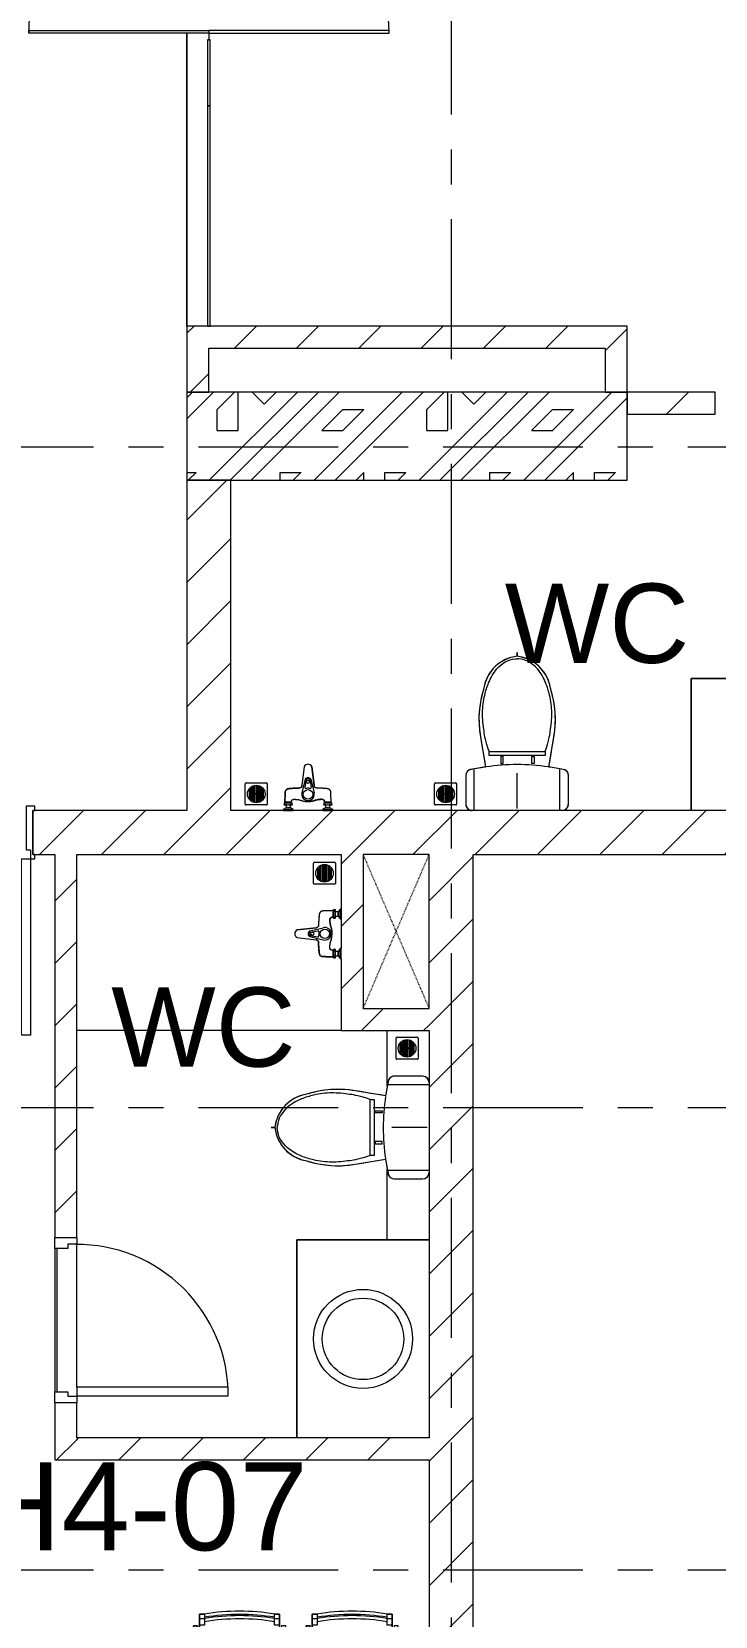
# Model space of a CAD drawing. Header units: millimetres. Extents: x -20144 to 104140, y -11426 to 48263.
# Drawn here: x 30496 to 33601, y 6140 to 13337 of the extents above; entities that cross this region are included whole.
import ezdxf

# ---------------------------------------------------------------- set-up
doc = ezdxf.new("R2010")
doc.units = ezdxf.units.MM
doc.linetypes.add('Dash', pattern=[6.35, 3.175, -3.175])
doc.linetypes.add('Grid Line', pattern=[22.225, 12.7, -3.175, 3.175, -3.175])
for name, color, linetype, lineweight in [('A-DETL-GENF', 31, 'Continuous', 5), ('A-DETL-GENF-HDLN', 161, 'Dash', 5), ('CHU', 181, 'Continuous', 5), ('CUA', 31, 'Continuous', 9), ('HATCH-TUONG', 152, 'Continuous', 9), ('KINH', 152, 'Continuous', 5), ('NET CAT', 3, 'Continuous', 5), ('NET-CAT', 3, 'Continuous', 9), ('NET-THAY', 2, 'Continuous', 15), ('THIET BI', 44, 'Continuous', 5), ('THIET-BI', 44, 'Continuous', 5), ('TRUC', 225, 'Continuous', 5)]:
    doc.layers.add(name, color=color, linetype=linetype, lineweight=lineweight)
doc.styles.add('Arial_2', font='arial_1.ttf', dxfattribs={"height": 360})
doc.styles.add('Arial_3', font='arial_1.ttf', dxfattribs={"height": 400})
pattern_1 = [(45, (0, 0), (-141.4214, 141.4214), [])]

# ---------------------------------------------------------------- blocks, each defined once
blk = doc.blocks.new('System Panel - Glazed-829545-MẶT BẰNG TẦNG 4')
at = {"layer": 'KINH', "lineweight": 9}
for p, q in [((500, 6), (-500, 6)), ((-500, 6), (-500, -6)), ((500, -6), (500, 6)), ((-500, -6), (500, -6))]:
    blk.add_line(p, q, dxfattribs=at)
blk = doc.blocks.new('System Panel - Glazed-980325-MẶT BẰNG TẦNG 4')
at = {"layer": 'KINH', "lineweight": 9}
for p, q in [((150.1, 6), (-150.1, 6)), ((-150.1, 6), (-150.1, -6)), ((150.1, -6), (150.1, 6)), ((-150.1, -6), (150.1, -6))]:
    blk.add_line(p, q, dxfattribs=at)
blk = doc.blocks.new('CUA KINH BAN LE SAN MO 2 HUONG - Type 1-980326-MẶT BẰNG TẦNG 4')
at = {"layer": 'CUA'}
for p, q in [((-818.9, 818.4), (-806.9, 818.4)), ((-818.9, 0), (-818.9, 818.4)), ((-806.9, 818.4), (-806.9, 0)), ((806.9, 818.4), (806.9, 0)), ((818.9, 818.4), (806.9, 818.4)), ((818.9, 0), (818.9, 818.4)), ((-806.9, 0), (-818.9, 0)), ((-818.9, 0), (-818.9, -818.4)), ((-806.9, 0), (-818.9, 0)), ((-806.9, -818.4), (-806.9, 0)), ((806.9, 0), (818.9, 0)), ((806.9, -818.4), (806.9, 0)), ((806.9, 0), (818.9, 0)), ((818.9, 0), (818.9, -818.4)), ((-818.9, -818.4), (-806.9, -818.4)), ((818.9, -818.4), (806.9, -818.4))]:
    blk.add_line(p, q, dxfattribs=at)
at = {"layer": 'CUA', "lineweight": 5}
for p, q in [((-819.9, 0.5), (-849.9, 0.5)), ((-849.9, 0.5), (-849.9, -0.5)), ((-819.9, -0.5), (-819.9, 0.5)), ((849.9, 0.5), (819.9, 0.5)), ((819.9, 0.5), (819.9, -0.5)), ((849.9, -0.5), (849.9, 0.5)), ((-849.9, -0.5), (-819.9, -0.5)), ((819.9, -0.5), (849.9, -0.5))]:
    blk.add_line(p, q, dxfattribs=at)
for centre, start, end in [((-818.9, 0), 359.5, 90), ((818.9, 0), 90, 180.5), ((-818.9, 0), 270, 0.5), ((818.9, 0), 179.5, 270)]:
    blk.add_arc(centre, 818.4, start, end, dxfattribs=at)
blk = doc.blocks.new('X-SEN - X-SEN-387739-MẶT BẰNG TẦNG 4')
at = {"layer": 'THIET-BI'}
for p, q in [((-67.5, 0), (-112.5, 0)), ((-112.5, 0), (-112.5, -3.8)), ((-112.5, 0), (-67.5, 0)), ((-112.5, -3.8), (-112.5, 0)), ((-67.5, -3.8), (-67.5, 0)), ((-67.5, 0), (-67.5, -3.8)), ((112.5, 0), (67.5, 0)), ((67.5, 0), (67.5, -3.8)), ((67.5, 0), (67.5, -3.8)), ((112.5, 0), (67.5, 0)), ((112.5, -3.8), (112.5, 0)), ((112.5, -3.8), (112.5, 0)), ((-112.5, -3.8), (-99.9, -12.6)), ((-67.5, -3.8), (-112.5, -3.8)), ((-112.5, -3.8), (-99.9, -12.6)), ((-99.9, -25.3), (-107.2, -25.3)), ((-72.8, -25.3), (-107.2, -25.3)), ((-107.2, -34.3), (-105.1, -34.3)), ((-107.2, -34.3), (-72.8, -34.3)), ((-105.1, -34.3), (-105.1, -37.2)), ((-105.1, -34.3), (-105.1, -37.2)), ((-74.9, -34.3), (-105.1, -34.3)), ((-105.1, -37.2), (-74.9, -37.2)), ((-99.9, -12.6), (-99.9, -25.3)), ((-99.9, -12.6), (-80.1, -12.6)), ((-80.1, -12.6), (-99.9, -12.6)), ((-99.9, -12.6), (-99.9, -25.3)), ((-80.1, -12.6), (-67.5, -3.8)), ((-80.1, -12.6), (-67.5, -3.8)), ((-80.1, -25.3), (-80.1, -12.6)), ((-80.1, -25.3), (-80.1, -12.6)), ((-72.8, -25.3), (-80.1, -25.3)), ((-74.9, -37.2), (-74.9, -34.3)), ((-74.9, -34.3), (-72.8, -34.3)), ((-74.9, -37.2), (-74.9, -34.3)), ((67.5, -3.8), (80.1, -12.6)), ((112.5, -3.8), (67.5, -3.8)), ((67.5, -3.8), (80.1, -12.6)), ((80.1, -25.3), (72.8, -25.3)), ((107.2, -25.3), (72.8, -25.3)), ((72.8, -34.3), (74.9, -34.3)), ((72.8, -34.3), (107.2, -34.3)), ((74.9, -34.3), (74.9, -37.2)), ((74.9, -34.3), (74.9, -37.2)), ((105.1, -34.3), (74.9, -34.3)), ((74.9, -37.2), (105.1, -37.2)), ((80.1, -12.6), (80.1, -25.3)), ((99.9, -12.6), (80.1, -12.6)), ((80.1, -12.6), (99.9, -12.6)), ((99.9, -12.6), (80.1, -12.6)), ((80.1, -12.6), (80.1, -25.3)), ((99.9, -12.6), (112.5, -3.8)), ((99.9, -12.6), (112.5, -3.8)), ((99.9, -25.3), (99.9, -12.6)), ((99.9, -25.3), (99.9, -12.6)), ((107.2, -25.3), (99.9, -25.3)), ((105.1, -37.2), (105.1, -34.3)), ((105.1, -34.3), (107.2, -34.3)), ((105.1, -37.2), (105.1, -34.3)), ((-12.9, -141.7), (-27.6, -80.8)), ((-27.3, -113.1), (-17.5, -199.2)), ((-17.5, -199.2), (-27.3, -113.1)), ((-7.7, -139.6), (-13.8, -105.5)), ((7.7, -139.6), (13.8, -105.5)), ((12.9, -141.7), (27.6, -80.8)), ((17.5, -199.2), (27.3, -113.1)), ((17.5, -199.2), (27.3, -113.1))]:
    blk.add_line(p, q, dxfattribs=at)
for centre, radius in [((0, -73.2), 21.5), ((0, -130.1), 7.2)]:
    blk.add_circle(centre, radius, dxfattribs=at)
for centre, radius, start, end in [((-102.9, -29.8), 6.9, 148.02464, 211.97536), ((-102.9, -29.8), 6.9, 148.02464, 211.97536), ((-107.2, -27.1), 1.8, 90, 148.02464), ((-107.2, -27.1), 1.8, 90, 148.02464), ((-107.2, -32.5), 1.8, 211.97536, 270), ((-107.2, -32.5), 1.8, 211.97536, 270), ((-112.5, -29.8), 6.9, 319.28447, 40.71553), ((-94.4, -29.8), 6.9, 139.28447, 220.71553), ((-85.4, -29.8), 6.9, 319.28447, 40.71553), ((-67.5, -29.8), 6.9, 139.28447, 220.71553), ((-72.8, -27.1), 1.8, 31.97536, 90), ((-72.8, -27.1), 1.8, 31.97536, 90), ((-72.8, -32.5), 1.8, 270, 328.02464), ((-72.8, -32.5), 1.8, 270, 328.02464), ((-77.1, -29.8), 6.9, 328.02464, 31.97536), ((-77.1, -29.8), 6.9, 328.02464, 31.97536), ((-0.4, -73.2), 28.3, 89.25175, 195.66926), ((0.4, -73.2), 28.3, 344.33074, 90.74825), ((77.1, -29.8), 6.9, 148.02464, 211.97536), ((77.1, -29.8), 6.9, 148.02464, 211.97536), ((72.8, -27.1), 1.8, 90, 148.02464), ((72.8, -27.1), 1.8, 90, 148.02464), ((72.8, -32.5), 1.8, 211.97536, 270), ((72.8, -32.5), 1.8, 211.97536, 270), ((67.5, -29.8), 6.9, 319.28447, 40.71553), ((85.6, -29.8), 6.9, 139.28447, 220.71553), ((94.6, -29.8), 6.9, 319.28447, 40.71553), ((112.5, -29.8), 6.9, 139.28447, 220.71553), ((107.2, -27.1), 1.8, 31.97536, 90), ((107.2, -27.1), 1.8, 31.97536, 90), ((107.2, -32.5), 1.8, 270, 328.02464), ((107.2, -32.5), 1.8, 270, 328.02464), ((102.9, -29.8), 6.9, 328.02464, 31.97536), ((102.9, -29.8), 6.9, 328.02464, 31.97536), ((-9.4, -104.7), 4.5, 74.07034, 190.15556), ((0, -134.7), 14.7, 208.41441, 331.58559), ((-0.4, -73.2), 28.3, 254.07034, 270.74825), ((0, -136.6), 8.24, 201.12938, 338.87062), ((0.4, -73.2), 28.3, 269.25175, 285.92966), ((9.4, -104.7), 4.5, 349.84444, 105.92966), ((0, -191), 19.3, 205.0481, 334.9519), ((0, -191), 19.3, 205.0481, 334.9519)]:
    blk.add_arc(centre, radius, start, end, dxfattribs=at)
for points, knots in [([(-105.1, -37.2), (-105.1, -39.1), (-104.9, -42.9), (-104.7, -48.5), (-104.5, -54.2), (-104.2, -61.7), (-103.9, -68.4), (-103.8, -73.6), (-103.7, -75.5), (-103.7, -76.7), (-103.6, -77.6), (-103.6, -78.6), (-103.6, -79.8), (-103.6, -81), (-103.5, -81.8), (-103.5, -82.3), (-103.5, -82.6), (-103.4, -83), (-103.4, -83.5), (-103.3, -84.3), (-103.2, -85.5), (-103.1, -86.6), (-102.8, -87.6), (-102.6, -88.2), (-102.3, -88.9), (-101.9, -89.7), (-101.3, -90.8), (-100.6, -91.7), (-100, -92.5), (-99, -93.6), (-97.8, -94.7), (-96.2, -95.8), (-95, -96.6), (-93.7, -97.2), (-92.4, -97.7), (-91.2, -98.1), (-90.3, -98.4), (-89.6, -98.5), (-88.9, -98.7), (-88, -98.8), (-86.8, -99), (-85.6, -99.1), (-84.7, -99.1), (-84, -99.2), (-83.3, -99.3), (-82.3, -99.4), (-81.2, -99.5), (-79.7, -99.6), (-77.9, -99.8), (-75.5, -100), (-72.8, -100.2), (-70, -100.5), (-66.3, -100.8), (-61.6, -101.2), (-56, -101.5), (-51.7, -101.8), (-48.8, -101.9), (-47.3, -101.9), (-46.1, -101.9), (-45.1, -102), (-44.4, -102), (-43.6, -102), (-42.6, -102), (-41.4, -102), (-40.1, -102), (-39.3, -102.1), (-38.8, -102.1), (-38.5, -102.2), (-38.1, -102.2), (-37.6, -102.3), (-36.8, -102.4), (-35.6, -102.6), (-34.3, -103), (-33.2, -103.5), (-32.5, -104), (-31.7, -104.6), (-30.5, -105.7), (-29, -107.6), (-27.9, -110.1), (-27.4, -112), (-27.3, -113.1)], [0, 0, 0, 0, 0.041667, 0.083333, 0.125, 0.166667, 0.25, 0.270833, 0.28125, 0.291667, 0.296875, 0.302083, 0.3125, 0.322917, 0.328125, 0.330729, 0.333333, 0.335938, 0.338542, 0.34375, 0.354167, 0.364583, 0.369792, 0.375, 0.380208, 0.385417, 0.395833, 0.40625, 0.411458, 0.416667, 0.4375, 0.447917, 0.458333, 0.46875, 0.479167, 0.489583, 0.494792, 0.5, 0.505208, 0.510417, 0.520833, 0.53125, 0.536458, 0.541667, 0.546875, 0.552083, 0.5625, 0.572917, 0.583333, 0.604167, 0.625, 0.645833, 0.666667, 0.708333, 0.75, 0.791667, 0.802083, 0.8125, 0.822917, 0.828125, 0.833333, 0.838542, 0.84375, 0.854167, 0.864583, 0.869792, 0.872396, 0.875, 0.877604, 0.880208, 0.885417, 0.895833, 0.90625, 0.916667, 0.921875, 0.927083, 0.9375, 0.958333, 0.979167, 1, 1, 1, 1]), ([(-105.1, -37.2), (-104.5, -52.3), (-103.9, -68.7), (-103.3, -87.5), (-99.6, -93.9), (-92.4, -98.5), (-72.6, -100.1), (-54, -102.2), (-33.9, -102), (-28.7, -107.4), (-27.8, -111), (-27.3, -113.1)], [0, 0, 0, 0, 45.441328, 49.333631, 56.110562, 66.562664, 73.682324, 114.966912, 125.570438, 129.900151, 136.284558, 136.284558, 136.284558, 136.284558]), ([(0, -41), (-2, -40.9), (-5.6, -40.9), (-10.3, -41.2), (-14.4, -41.6), (-18, -42.2), (-21.2, -42.9), (-24.2, -43.7), (-27.1, -44.6), (-30, -45.4), (-32.9, -46.3), (-35.8, -47.2), (-38.8, -47.9), (-41.8, -48.6), (-45.1, -49.2), (-48.4, -49.8), (-51.8, -50.2), (-54.8, -50.5), (-56.9, -50.7), (-58.1, -50.8), (-59, -50.9), (-59.9, -51), (-60.8, -51), (-61.7, -51), (-62.4, -51), (-63, -51), (-63.6, -51), (-64.4, -50.9), (-65.1, -50.8), (-65.7, -50.7), (-66.1, -50.6), (-66.5, -50.5), (-67.1, -50.4), (-68.1, -50.1), (-69.1, -49.6), (-70.1, -49), (-71.1, -48.3), (-72, -47.4), (-72.8, -46.6), (-73.3, -45.8), (-73.8, -45.1), (-74.1, -44.3), (-74.4, -43.5), (-74.6, -42.6), (-74.7, -41.9), (-74.8, -41.3), (-74.8, -40.9), (-74.9, -40.4), (-74.9, -39.8), (-74.9, -38.8), (-74.9, -37.9), (-74.9, -37.2)], [0, 0, 0, 0, 0.041667, 0.083333, 0.125, 0.166667, 0.208333, 0.25, 0.291667, 0.333333, 0.375, 0.416667, 0.458333, 0.5, 0.541667, 0.583333, 0.625, 0.666667, 0.6875, 0.697917, 0.708333, 0.71875, 0.729167, 0.739583, 0.75, 0.755208, 0.760417, 0.770833, 0.78125, 0.786458, 0.791667, 0.796875, 0.802083, 0.8125, 0.833333, 0.84375, 0.854167, 0.875, 0.885417, 0.895833, 0.90625, 0.916667, 0.927083, 0.9375, 0.947917, 0.953125, 0.958333, 0.963542, 0.96875, 0.979167, 1, 1, 1, 1]), ([(-74.9, -37.2), (-74.9, -39.9), (-75, -44.9), (-67.9, -51.6), (-55.3, -50.7), (-39.4, -48.7), (-24.4, -43.4), (-11.8, -40.7), (0, -41)], [0, 0, 0, 0, 8.475038, 15.961674, 29.255673, 47.963091, 70.422589, 93.837243, 93.837243, 93.837243, 93.837243]), ([(74.9, -37.2), (74.9, -37.9), (74.9, -38.8), (74.9, -39.8), (74.9, -40.4), (74.8, -40.9), (74.8, -41.3), (74.7, -41.9), (74.6, -42.6), (74.4, -43.3), (74.3, -43.9), (74.1, -44.4), (73.8, -45.1), (73.3, -45.8), (72.8, -46.6), (72, -47.4), (71.1, -48.3), (70.1, -49), (69.1, -49.6), (68.1, -50.1), (67.1, -50.4), (66.5, -50.5), (66.1, -50.6), (65.7, -50.7), (65.1, -50.8), (64.4, -50.9), (63.5, -51), (62.7, -51), (62.1, -51), (61.5, -51), (60.8, -51), (59.9, -51), (59, -50.9), (58.1, -50.8), (56.9, -50.7), (54.8, -50.5), (51.8, -50.2), (47.2, -49.6), (41.8, -48.7), (36.8, -47.4), (32.9, -46.3), (30, -45.4), (27.1, -44.6), (24.2, -43.7), (21.2, -42.9), (18, -42.2), (14.4, -41.6), (10.3, -41.2), (5.6, -40.9), (2, -40.9), (0, -41)], [0, 0, 0, 0, 0.020833, 0.03125, 0.036458, 0.041667, 0.046875, 0.052083, 0.0625, 0.072917, 0.078125, 0.083333, 0.09375, 0.104167, 0.114583, 0.125, 0.145833, 0.15625, 0.166667, 0.1875, 0.197917, 0.203125, 0.208333, 0.213542, 0.21875, 0.229167, 0.239583, 0.25, 0.255208, 0.260417, 0.270833, 0.28125, 0.291667, 0.302083, 0.3125, 0.333333, 0.375, 0.416667, 0.5, 0.583333, 0.625, 0.666667, 0.708333, 0.75, 0.791667, 0.833333, 0.875, 0.916667, 0.958333, 1, 1, 1, 1]), ([(74.9, -37.2), (74.9, -39.9), (75, -44.9), (67.9, -51.6), (55.3, -50.7), (39.4, -48.7), (24.4, -43.4), (11.8, -40.7), (0, -41)], [0, 0, 0, 0, 8.475038, 15.961674, 29.255673, 47.963091, 70.422589, 93.837243, 93.837243, 93.837243, 93.837243]), ([(27.3, -113.1), (27.4, -112), (27.9, -110.1), (29, -107.6), (30.5, -105.7), (31.7, -104.6), (32.5, -104), (33.2, -103.5), (34.3, -103), (35.6, -102.6), (36.8, -102.4), (37.6, -102.3), (38.1, -102.2), (38.5, -102.2), (38.8, -102.1), (39.3, -102.1), (40.1, -102), (41.4, -102), (42.6, -102), (43.6, -102), (44.4, -102), (45.1, -102), (46.1, -101.9), (47.3, -101.9), (48.8, -101.9), (51.7, -101.8), (57.9, -101.4), (65.3, -100.9), (72.8, -100.2), (76.9, -99.8), (79.7, -99.6), (81.2, -99.5), (82.3, -99.4), (83.3, -99.3), (84, -99.2), (84.7, -99.1), (85.6, -99.1), (86.8, -99), (88, -98.8), (88.9, -98.7), (89.6, -98.5), (90.3, -98.4), (91.2, -98.1), (92.4, -97.7), (93.7, -97.2), (95, -96.6), (96.2, -95.8), (97.8, -94.7), (99.2, -93.4), (100.4, -91.9), (101.3, -90.8), (101.9, -89.7), (102.3, -88.9), (102.6, -88.2), (102.8, -87.6), (103.1, -86.6), (103.2, -85.5), (103.3, -84.3), (103.4, -83.5), (103.4, -83), (103.5, -82.6), (103.5, -82.3), (103.5, -81.8), (103.6, -81), (103.6, -79.8), (103.6, -78.6), (103.6, -77.6), (103.7, -76.7), (103.7, -75.5), (103.8, -73.6), (103.9, -70.3), (104.1, -65.5), (104.5, -54.2), (104.8, -44.8), (105.1, -37.2)], [0, 0, 0, 0, 0.020833, 0.041667, 0.0625, 0.072917, 0.078125, 0.083333, 0.09375, 0.104167, 0.114583, 0.119792, 0.122396, 0.125, 0.127604, 0.130208, 0.135417, 0.145833, 0.15625, 0.161458, 0.166667, 0.171875, 0.177083, 0.1875, 0.197917, 0.208333, 0.25, 0.333333, 0.375, 0.416667, 0.427083, 0.4375, 0.447917, 0.453125, 0.458333, 0.463542, 0.46875, 0.479167, 0.489583, 0.494792, 0.5, 0.505208, 0.510417, 0.520833, 0.53125, 0.541667, 0.552083, 0.5625, 0.583333, 0.59375, 0.604167, 0.614583, 0.619792, 0.625, 0.630208, 0.635417, 0.645833, 0.65625, 0.661458, 0.664062, 0.666667, 0.669271, 0.671875, 0.677083, 0.6875, 0.697917, 0.703125, 0.708333, 0.71875, 0.729167, 0.75, 0.791667, 0.833333, 1, 1, 1, 1]), ([(105.1, -37.2), (104.5, -52.3), (103.9, -68.7), (103.3, -87.5), (99.6, -93.9), (92.4, -98.5), (72.6, -100.1), (54, -102.2), (33.9, -102), (28.7, -107.4), (27.8, -111), (27.3, -113.1)], [0, 0, 0, 0, 45.441328, 49.333631, 56.110562, 66.562664, 73.682324, 114.966912, 125.570438, 129.900151, 136.284558, 136.284558, 136.284558, 136.284558])]:
    blk.add_open_spline(points, degree=3, knots=knots, dxfattribs=at)
blk = doc.blocks.new('X-PHEU - X-PHEU-399631-MẶT BẰNG TẦNG 4')
at = {"layer": 'THIET-BI'}
for p, q in [((25, 29), (25, 121)), ((29, 125), (121, 125)), ((42.5, 90.5), (42.5, 59.5)), ((47.5, 51.8), (47.5, 98.2)), ((52.5, 103.1), (52.5, 46.9)), ((57.5, 43.5), (57.5, 106.5)), ((62.5, 108.8), (62.5, 41.2)), ((67.5, 39.8), (67.5, 110.2)), ((72.5, 110.9), (72.5, 78.1)), ((77.5, 78.1), (77.5, 110.9)), ((82.5, 110.2), (82.5, 39.8)), ((87.5, 41.2), (87.5, 108.8)), ((92.5, 106.5), (92.5, 43.5)), ((97.5, 46.9), (97.5, 103.1)), ((102.5, 98.2), (102.5, 51.8)), ((107.5, 59.5), (107.5, 90.5)), ((125, 121), (125, 29)), ((121, 25), (29, 25)), ((72.5, 71.9), (72.5, 39.1)), ((77.5, 39.1), (77.5, 71.9))]:
    blk.add_line(p, q, dxfattribs=at)
blk.add_circle((75, 75), 40, dxfattribs=at)
for centre, radius, start, end in [((29, 121), 4, 90, 180), ((75, 75), 36, 139.80824, 154.52563), ((75, 75), 36, 119.0853, 128.68219), ((75, 75), 36, 102.0247, 110.31751), ((75, 75), 4, 128.68219, 231.31781), ((75, 75), 36, 90, 93.98208), ((75, 75), 36, 86.01792, 90), ((75, 75), 4, 308.68219, 51.31781), ((75, 75), 36, 69.68249, 77.9753), ((75, 75), 36, 51.31781, 60.9147), ((75, 75), 36, 25.47437, 40.19176), ((121, 121), 4, 0, 90), ((29, 29), 4, 180, 270), ((75, 75), 36, 205.47437, 220.19176), ((75, 75), 36, 231.31781, 240.9147), ((75, 75), 36, 249.68249, 257.9753), ((75, 75), 36, 266.01792, 270), ((75, 75), 36, 270, 273.98208), ((75, 75), 36, 282.0247, 290.31751), ((75, 75), 36, 299.0853, 308.68219), ((75, 75), 36, 319.80824, 334.52563), ((121, 29), 4, 270, 360)]:
    blk.add_arc(centre, radius, start, end, dxfattribs=at)
blk = doc.blocks.new('X-LA3 - X-LA-V40-MẶT BẰNG TẦNG 4')
at = {"layer": 'THIET-BI'}
for p, q in [((-450, 0), (-450, -600)), ((-450, -600), (-450, 0)), ((-450, -600), (450, -600)), ((450, -600), (-450, -600))]:
    blk.add_line(p, q, dxfattribs=at)
for radius in [225, 185]:
    blk.add_circle((0, -300), radius, dxfattribs=at)
blk = doc.blocks.new('X-XI - X-XI-V13-MẶT BẰNG TẦNG 4')
at = {"layer": 'THIET-BI'}
for p, q in [((194.6, 0), (194.6, -186.1)), ((215, -2.1), (204.3, 0)), ((-230.6, -16.8), (-233.2, -33.2)), ((-233.2, -29), (-233.2, -157.9)), ((-233.2, -29), (-233.2, -157.9)), ((-233.2, -33.2), (-233.2, -45)), ((-233.2, -45), (-233.2, -157.9)), ((-227.9, -12.2), (-230.6, -16.8)), ((-222, -6.1), (-227.9, -12.2)), ((-212.4, -1.2), (-222, -6.1)), ((-204.3, 0), (-212.4, -1.2)), ((-194.6, 0), (-194.6, -185.7)), ((0, -9.4), (0, -169.7)), ((219.3, -4.2), (215, -2.1)), ((224.8, -8.5), (219.3, -4.2)), ((227.7, -12), (224.8, -8.5)), ((231.6, -19.3), (227.7, -12)), ((233.2, -29), (231.6, -19.3)), ((233.2, -157.9), (233.2, -29)), ((233.2, -157.9), (233.2, -29)), ((233.2, -157.9), (233.2, -29)), ((-233.2, -157.9), (-232.9, -162.1)), ((-232.9, -162.1), (-231, -169.1)), ((-231, -169.1), (-228, -174.5)), ((-228, -174.5), (-224.2, -178.9)), ((-224.2, -178.9), (-216.9, -183.9)), ((-216.9, -183.9), (-209.4, -186.4)), ((-209.4, -186.4), (-202.4, -187.7)), ((-202.4, -187.7), (-192, -189.7)), ((-192, -189.7), (-184.2, -191.1)), ((-184.2, -191.1), (-168, -193.8)), ((-168, -193.8), (-149.9, -196.6)), ((-143.8, -197.5), (-166.7, -335.2)), ((-143.8, -197.5), (-166.7, -335.2)), ((-149.9, -196.6), (-143.8, -197.5)), ((-143.8, -197.5), (-147.8, -221.1)), ((-76.6, -213.5), (-66.1, -213.5)), ((-76.6, -245), (-76.6, -213.5)), ((-66.1, -213.5), (-66.1, -245)), ((64, -213.5), (64, -245)), ((74.4, -213.5), (64, -213.5)), ((74.4, -245), (74.4, -213.5)), ((143.8, -197.5), (212.9, -185.5)), ((166.7, -335.2), (143.8, -197.5)), ((166.7, -335.2), (143.8, -197.5)), ((146.9, -216.1), (143.8, -197.5)), ((212.9, -185.5), (220.8, -181.7)), ((220.8, -181.7), (226.5, -176.5)), ((226.5, -176.5), (231.9, -166.7)), ((231.9, -166.7), (233.2, -157.9)), ((-157.7, -280.9), (-161.5, -303.8)), ((-155.3, -266.3), (-157.7, -280.9)), ((-147.8, -221.1), (-155.3, -266.3)), ((-127.7, -249.9), (127.7, -249.9)), ((-127.7, -267.8), (-127.7, -249.9)), ((-8.6, -267.8), (-127.7, -267.8)), ((-66.1, -245), (-76.6, -245)), ((127.7, -267.8), (-8.6, -267.8)), ((64, -245), (74.4, -245)), ((127.7, -249.9), (127.7, -267.8)), ((151.8, -245.3), (146.9, -216.1)), ((157.2, -277.8), (151.8, -245.3)), ((161.7, -304.9), (157.2, -277.8)), ((-168.9, -349), (-171, -365.1)), ((-164.6, -322), (-168.9, -349)), ((-161.5, -303.8), (-164.6, -322)), ((166.7, -335.2), (161.7, -304.9)), ((171.6, -371), (166.7, -335.2)), ((-172.5, -383), (-173.5, -402.2)), ((-173.5, -402.2), (-173.1, -436.1)), ((-171, -365.1), (-172.5, -383)), ((173.2, -395.8), (171.6, -371)), ((172.5, -446.5), (173.5, -426.5)), ((173.5, -426.5), (173.2, -395.8)), ((-173.1, -436.1), (-172.5, -446.5)), ((-172.5, -446.5), (-169.6, -474.8)), ((-169.6, -474.8), (-166.5, -495.3)), ((-166.5, -495.3), (-161.1, -520.9)), ((161.7, -518.5), (165.2, -502.3)), ((165.2, -502.3), (172.5, -446.5)), ((-161.1, -520.9), (-151.4, -555.9)), ((-151.4, -555.9), (-143.5, -587)), ((145.5, -581), (151.4, -555.9)), ((151.4, -555.9), (155.1, -543.7)), ((155.1, -543.7), (161.7, -518.5)), ((-143.5, -587), (-131.8, -612.8)), ((-131.8, -612.8), (-121.7, -628.9)), ((-121.7, -628.9), (-100.2, -653.8)), ((100.2, -653.8), (114.1, -638.9)), ((114.1, -638.9), (131.6, -613.2)), ((131.6, -613.2), (145.5, -581)), ((-100.2, -653.8), (-87.5, -664.8)), ((-87.5, -664.8), (-69.9, -676.9)), ((-69.9, -676.9), (-49.6, -687.2)), ((-49.6, -687.2), (-19.9, -696.9)), ((-19.9, -696.9), (0, -700.2)), ((0, -700.2), (34.6, -692.9)), ((0, -700.2), (0, -702.7)), ((0, -712.5), (0, -700.2)), ((0, -700.3), (0, -710.2)), ((0, -702.7), (0, -715.9)), ((0, -710.2), (0, -716.9)), ((0, -717.2), (0, -712.5)), ((0, -716.9), (0, -717.2)), ((34.6, -692.9), (60.8, -681.9)), ((60.8, -681.9), (86, -665.9)), ((86, -665.9), (100.2, -653.8))]:
    blk.add_line(p, q, dxfattribs=at)
for centre, radius, start, end in [((204.3, -29), 29, 360, 90), ((204.3, -29), 29, 0, 90), ((-204.3, -29), 29, 90, 180), ((-204.3, -29), 29, 90, 180), ((-204.3, -157.9), 29, 180, 259.85987), ((-204.3, -157.9), 29, 180, 259.85987), ((18.1, 960), 1168.8, 258.77622, 262.03475), ((18.1, 960), 1168.8, 258.77622, 262.03475), ((18.1, 960), 1168.8, 262.14467, 269.16333), ((-16, 957.7), 1166.4, 270.83748, 277.76826), ((-18.1, 960), 1168.8, 277.96525, 281.22378), ((-18.1, 960), 1168.8, 277.96525, 281.22378), ((204.3, -157.9), 29, 280.14013, 360), ((204.3, -157.9), 29, 280.14013, 0), ((287.1, -414.4), 460.7, 170.09406, 197.88556), ((287.1, -414.4), 460.7, 170.09406, 197.88556), ((-287.1, -414.4), 460.7, 342.11444, 9.90594), ((-287.1, -414.4), 460.7, 342.11444, 9.90594), ((18.2, -529.6), 171.6, 188.82666, 263.90979), ((18.2, -529.6), 171.6, 188.82666, 263.90979), ((-18.2, -529.6), 171.6, 276.09021, 351.17334), ((-18.2, -529.6), 171.6, 276.09021, 351.17334)]:
    blk.add_arc(centre, radius, start, end, dxfattribs=at)
for points in [[(-127.7, -267.8), (-143.4, -315.6), (-152.2, -364.8), (-160.3, -442.2), (-151, -516.8), (-129.6, -585.3), (-93.5, -652), (-37.5, -689.3), (-2.9, -689.4), (0, -689.4)], [(127.7, -267.8), (143.4, -315.6), (152.2, -364.8), (160.3, -442.2), (151, -516.8), (129.6, -585.3), (93.5, -652), (37.5, -689.3), (2.9, -689.4), (0, -689.4)]]:
    blk.add_open_spline(points, degree=3, knots=[12.724379, 12.724379, 12.724379, 12.724379, 75.096459, 151.912755, 228.70098, 282.501534, 351.034079, 439.49288, 447.51098, 447.51098, 447.51098, 447.51098], dxfattribs=at)
blk = doc.blocks.new('X-LA3 - X-LA-950223-MẶT BẰNG TẦNG 4')
at = {"layer": 'THIET-BI'}
for p, q in [((-450, 0), (-450, -600)), ((-450, -600), (-450, 0)), ((450, -600), (450, 0)), ((450, 0), (450, -600)), ((-450, -600), (450, -600)), ((450, -600), (-450, -600))]:
    blk.add_line(p, q, dxfattribs=at)
for radius in [225, 185]:
    blk.add_circle((0, -300), radius, dxfattribs=at)
blk = doc.blocks.new('X-BAN AN 4 GHE1 - X-BAN AN 4 GHE-688018-MẶT BẰNG TẦNG 4')
at = {"layer": 'THIET BI'}
for p, q in [((187, 362.7), (165.2, 362.7)), ((165.2, 362.7), (165.2, 0)), ((165.2, 362.7), (165.2, 0)), ((187, 362.7), (165.2, 362.7)), ((187, 327.9), (187, 362.7)), ((527.9, 362.7), (506.1, 362.7)), ((506.1, 362.7), (506.1, 327.9)), ((527.9, 362.7), (506.1, 362.7)), ((527.9, 0), (527.9, 362.7)), ((527.9, 0), (527.9, 362.7)), ((698.6, 362.7), (676.8, 362.7)), ((676.8, 362.7), (676.8, 0)), ((676.8, 362.7), (676.8, 0)), ((698.6, 362.7), (676.8, 362.7)), ((698.6, 327.9), (698.6, 362.7)), ((1039.5, 362.7), (1017.7, 362.7)), ((1017.7, 362.7), (1017.7, 327.9)), ((1039.5, 362.7), (1017.7, 362.7)), ((1039.5, 0), (1039.5, 362.7)), ((1039.5, 0), (1039.5, 362.7)), ((136.9, 308.5), (136.9, 0)), ((155.8, 308.5), (136.9, 308.5)), ((136.9, 308.5), (155.8, 308.5)), ((136.9, 0), (136.9, 308.5)), ((155.8, 0), (155.8, 308.5)), ((155.8, 308.5), (155.8, 0)), ((165.2, 340.9), (187, 340.9)), ((165.2, 311.9), (187, 311.9)), ((187, 311.9), (187, 327.9)), ((506.1, 340.9), (527.9, 340.9)), ((506.1, 327.9), (506.1, 311.9)), ((506.1, 311.9), (527.9, 311.9)), ((556.2, 308.5), (537.3, 308.5)), ((537.3, 308.5), (537.3, 0)), ((537.3, 308.5), (537.3, 0)), ((556.2, 308.5), (537.3, 308.5)), ((556.2, 0), (556.2, 308.5)), ((556.2, 0), (556.2, 308.5)), ((667.4, 308.5), (648.5, 308.5)), ((648.5, 308.5), (648.5, 0)), ((648.5, 308.5), (667.4, 308.5)), ((648.5, 0), (648.5, 308.5)), ((667.4, 0), (667.4, 308.5)), ((667.4, 308.5), (667.4, 0)), ((676.8, 340.9), (698.6, 340.9)), ((676.8, 311.9), (698.6, 311.9)), ((698.6, 311.9), (698.6, 327.9)), ((1017.7, 340.9), (1039.5, 340.9)), ((1017.7, 327.9), (1017.7, 311.9)), ((1017.7, 311.9), (1039.5, 311.9)), ((1067.8, 308.5), (1048.9, 308.5)), ((1048.9, 308.5), (1048.9, 0)), ((1048.9, 308.5), (1048.9, 0)), ((1067.8, 308.5), (1048.9, 308.5)), ((1067.8, 0), (1067.8, 308.5)), ((1067.8, 0), (1067.8, 308.5)), ((136.9, 0), (0, 0)), ((0, 0), (0, -850)), ((0, 0), (0, -850)), ((1200, 0), (0, 0)), ((155.8, 0), (136.9, 0)), ((165.2, 0), (155.8, 0)), ((165.2, 0), (527.9, 0)), ((537.3, 0), (527.9, 0)), ((537.3, 0), (556.2, 0)), ((648.5, 0), (556.2, 0)), ((667.4, 0), (648.5, 0)), ((676.8, 0), (667.4, 0)), ((676.8, 0), (1039.5, 0)), ((1048.9, 0), (1039.5, 0)), ((1048.9, 0), (1067.8, 0)), ((1200, 0), (1067.8, 0)), ((1200, -850), (1200, 0)), ((1200, -850), (1200, 0)), ((0, -850), (136.9, -850)), ((0, -850), (1200, -850)), ((136.9, -850), (136.9, -1158.5)), ((155.8, -850), (136.9, -850)), ((136.9, -850), (136.9, -1158.5)), ((155.8, -1158.5), (155.8, -850)), ((155.8, -850), (165.2, -850)), ((155.8, -1158.5), (155.8, -850)), ((165.2, -850), (165.2, -1212.7)), ((165.2, -850), (527.9, -850)), ((165.2, -1212.7), (165.2, -850)), ((527.9, -1212.7), (527.9, -850)), ((527.9, -850), (537.3, -850)), ((527.9, -850), (527.9, -1212.7)), ((537.3, -850), (537.3, -1158.5)), ((537.3, -850), (556.2, -850)), ((537.3, -1158.5), (537.3, -850)), ((556.2, -1158.5), (556.2, -850)), ((556.2, -850), (648.5, -850)), ((556.2, -850), (556.2, -1158.5)), ((648.5, -850), (648.5, -1158.5)), ((667.4, -850), (648.5, -850)), ((648.5, -850), (648.5, -1158.5)), ((667.4, -1158.5), (667.4, -850)), ((667.4, -850), (676.8, -850)), ((667.4, -1158.5), (667.4, -850)), ((676.8, -850), (676.8, -1212.7)), ((676.8, -850), (1039.5, -850)), ((676.8, -1212.7), (676.8, -850)), ((1039.5, -1212.7), (1039.5, -850)), ((1039.5, -850), (1048.9, -850)), ((1039.5, -850), (1039.5, -1212.7)), ((1048.9, -850), (1048.9, -1158.5)), ((1048.9, -850), (1067.8, -850)), ((1048.9, -1158.5), (1048.9, -850)), ((1067.8, -1158.5), (1067.8, -850)), ((1067.8, -850), (1200, -850)), ((1067.8, -850), (1067.8, -1158.5)), ((136.9, -1158.5), (155.8, -1158.5)), ((136.9, -1158.5), (155.8, -1158.5)), ((165.2, -1161.9), (187, -1161.9)), ((165.2, -1190.9), (187, -1190.9)), ((165.2, -1212.7), (187, -1212.7)), ((187, -1212.7), (165.2, -1212.7)), ((187, -1161.9), (187, -1177.9)), ((187, -1177.9), (187, -1212.7)), ((506.1, -1161.9), (527.9, -1161.9)), ((506.1, -1177.9), (506.1, -1161.9)), ((506.1, -1212.7), (506.1, -1177.9)), ((506.1, -1190.9), (527.9, -1190.9)), ((506.1, -1212.7), (527.9, -1212.7)), ((527.9, -1212.7), (506.1, -1212.7)), ((537.3, -1158.5), (556.2, -1158.5)), ((556.2, -1158.5), (537.3, -1158.5)), ((648.5, -1158.5), (667.4, -1158.5)), ((648.5, -1158.5), (667.4, -1158.5)), ((676.8, -1161.9), (698.6, -1161.9)), ((676.8, -1190.9), (698.6, -1190.9)), ((676.8, -1212.7), (698.6, -1212.7)), ((698.6, -1212.7), (676.8, -1212.7)), ((698.6, -1161.9), (698.6, -1177.9)), ((698.6, -1177.9), (698.6, -1212.7)), ((1017.7, -1161.9), (1039.5, -1161.9)), ((1017.7, -1177.9), (1017.7, -1161.9)), ((1017.7, -1212.7), (1017.7, -1177.9)), ((1017.7, -1190.9), (1039.5, -1190.9)), ((1017.7, -1212.7), (1039.5, -1212.7)), ((1039.5, -1212.7), (1017.7, -1212.7)), ((1048.9, -1158.5), (1067.8, -1158.5)), ((1067.8, -1158.5), (1048.9, -1158.5))]:
    blk.add_line(p, q, dxfattribs=at)
for centre, radius, start, end in [((346.5, -638.1), 1013.4, 80.94073, 99.05927), ((346.5, -638.1), 1013.4, 80.94073, 99.05927), ((346.5, -638.1), 998.9, 80.80804, 99.19196), ((858.1, -638.1), 1013.4, 80.94073, 99.05927), ((858.1, -638.1), 1013.4, 80.94073, 99.05927), ((858.1, -638.1), 998.9, 80.80804, 99.19196), ((346.5, -658.2), 1013.4, 80.94073, 99.05927), ((346.5, -658.2), 998.9, 80.80804, 99.19196), ((858.1, -658.2), 1013.4, 80.94073, 99.05927), ((858.1, -658.2), 998.9, 80.80804, 99.19196), ((346.5, -191.8), 998.9, 260.80804, 279.19196), ((346.5, -191.8), 1013.4, 260.94073, 279.05927), ((346.5, -211.9), 998.9, 260.80804, 279.19196), ((346.5, -211.9), 1013.4, 260.94073, 279.05927), ((346.5, -211.9), 1013.4, 260.94073, 279.05927), ((858.1, -191.8), 998.9, 260.80804, 279.19196), ((858.1, -191.8), 1013.4, 260.94073, 279.05927), ((858.1, -211.9), 998.9, 260.80804, 279.19196), ((858.1, -211.9), 1013.4, 260.94073, 279.05927), ((858.1, -211.9), 1013.4, 260.94073, 279.05927)]:
    blk.add_arc(centre, radius, start, end, dxfattribs=at)
blk = doc.blocks.new('CUA VAO CAN HO - Type 1-933568-MẶT BẰNG TẦNG 4')
at = {"layer": 'CUA'}
for p, q in [((-487.5, 922.3), (-447.5, 922.3)), ((-487.5, 122.3), (-487.5, 922.3)), ((-447.5, 922.3), (-447.5, 122.3)), ((650.5, 499.3), (650.5, 122.3)), ((690.5, 499.3), (650.5, 499.3)), ((690.5, 122.3), (690.5, 499.3)), ((-447.5, 122.3), (-487.5, 122.3)), ((650.5, 122.3), (690.5, 122.3))]:
    blk.add_line(p, q, dxfattribs=at)
at = {"layer": 'CUA', "lineweight": 5}
for p, q in [((-488.5, 122.3), (-508.5, 122.3)), ((-508.5, 122.3), (-508.5, 102.3)), ((-508.5, 102.3), (-498.5, 102.3)), ((-498.5, 102.3), (-498.5, -97.7)), ((-488.5, 81.3), (-488.5, 122.3)), ((-468.5, 81.3), (-488.5, 81.3)), ((-468.5, -117.7), (-468.5, 81.3)), ((691.5, 81.3), (671.5, 81.3)), ((671.5, 81.3), (671.5, -117.7)), ((711.5, 122.3), (691.5, 122.3)), ((691.5, 122.3), (691.5, 81.3)), ((701.5, -97.7), (701.5, 102.3)), ((701.5, 102.3), (711.5, 102.3)), ((711.5, 102.3), (711.5, 122.3)), ((-498.5, -97.7), (-508.5, -97.7)), ((-508.5, -97.7), (-508.5, -117.7)), ((-508.5, -117.7), (-468.5, -117.7)), ((671.5, -117.7), (711.5, -117.7)), ((711.5, -97.7), (701.5, -97.7)), ((711.5, -117.7), (711.5, -97.7))]:
    blk.add_line(p, q, dxfattribs=at)
for centre, radius, start, end in [((-487.5, 122.3), 800, 359.5, 90), ((690.5, 122.3), 377, 90, 180.5)]:
    blk.add_arc(centre, radius, start, end, dxfattribs=at)
blk = doc.blocks.new('CUA WC - Type 1-827035-MẶT BẰNG TẦNG 4')
at = {"layer": 'CUA', "lineweight": 5}
for p, q in [((-273.5, -52.3), (-273.5, 47.7)), ((-273.5, 47.7), (-223.5, 47.7)), ((-223.5, 47.7), (-223.5, -11.3)), ((426.5, 47.7), (476.5, 47.7)), ((426.5, -11.3), (426.5, 47.7)), ((476.5, 47.7), (476.5, -52.3)), ((-243.5, -52.3), (-273.5, -52.3)), ((-243.5, -11.3), (-243.5, -52.3)), ((-223.5, -11.3), (-243.5, -11.3)), ((446.5, -11.3), (426.5, -11.3)), ((446.5, -52.3), (446.5, -11.3)), ((476.5, -52.3), (446.5, -52.3))]:
    blk.add_line(p, q, dxfattribs=at)
at = {"layer": 'CUA'}
for p, q in [((-202.5, -52.3), (-242.5, -52.3)), ((-242.5, -52.3), (-242.5, -740.3)), ((-202.5, -740.3), (-202.5, -52.3)), ((-242.5, -740.3), (-202.5, -740.3))]:
    blk.add_line(p, q, dxfattribs=at)
at = {"layer": 'CUA', "lineweight": 5}
blk.add_arc((-242.5, -52.3), 688, 270, 0.5, dxfattribs=at)
blk = doc.blocks.new('Family1 - Family1-919063-MẶT BẰNG TẦNG 4')
at = {"layer": 'A-DETL-GENF'}
for p, q in [((300, 700), (0, 700)), ((0, 700), (0, 0)), ((300, 0), (300, 700)), ((0, 0), (300, 0))]:
    blk.add_line(p, q, dxfattribs=at)
at = {"layer": 'A-DETL-GENF-HDLN'}
for p, q in [((0, 700), (300, 0.8)), ((0, 0), (300, 699.2))]:
    blk.add_line(p, q, dxfattribs=at)

msp = doc.modelspace()

# ---------------------------------------------------------------- hatches: boundary and pattern name
at = {"layer": 'HATCH-TUONG', "lineweight": 5}
h = msp.add_hatch(dxfattribs=at)
h.set_pattern_fill('FP_6', color=256, style=0, pattern_type=2)
h.set_pattern_definition(pattern_1)
h.paths.add_polyline_path([(31300.5, 11699.9), (31300.5, 11999.9), (31200.5, 11999.9), (31200.5, 11699.9)], flags=0)
h = msp.add_hatch(dxfattribs=at)
h.set_pattern_fill('FP_6', color=256, style=0, pattern_type=2)
h.set_pattern_definition(pattern_1)
h.paths.add_polyline_path([(31300.5, 11899.9), (33100.5, 11899.9), (33100.5, 11999.9), (31300.5, 11999.9)], flags=0)
h = msp.add_hatch(dxfattribs=at)
h.set_pattern_fill('FP_6', color=256, style=0, pattern_type=2)
h.set_pattern_definition(pattern_1)
h.paths.add_polyline_path([(33200.5, 11699.9), (33200.5, 11999.9), (33100.5, 11999.9), (33100.5, 11699.9)], flags=0)
h = msp.add_hatch(dxfattribs=at)
h.set_pattern_fill('FP_6', color=256, style=0, pattern_type=2)
h.set_pattern_definition(pattern_1)
h.paths.add_polyline_path([(34500.5, 11599.9), (34500.5, 11699.9), (34350.5, 11699.9), (34350.5, 11599.9), (34400.5, 11599.9)], flags=0)
h.paths.add_polyline_path([(33600.5, 11599.9), (33600.5, 11699.9), (33200.5, 11699.9), (33200.5, 11599.9)], flags=0)
h = msp.add_hatch(dxfattribs=at)
h.set_pattern_fill('FP_6', color=256, style=0, pattern_type=2)
h.set_pattern_definition(pattern_1)
h.paths.add_polyline_path([(31200.5, 9799.9), (31400.5, 9799.9), (31400.5, 11299.9), (31200.5, 11299.9), (31200.5, 9890.4)], flags=0)
h = msp.add_hatch(dxfattribs=at)
h.set_pattern_fill('FP_6', color=256, style=0, pattern_type=2)
h.set_pattern_definition(pattern_1)
h.paths.add_polyline_path([(31800.5, 9599.9), (31800.5, 9799.9), (30500.5, 9799.9), (30500.5, 9599.9), (31732.3, 9599.9)], flags=0)
h.paths.add_polyline_path([(28800.5, 9599.9), (29300.5, 9599.9), (29300.5, 9799.9), (24950.5, 9799.9), (24950.5, 9599.9), (26026, 9599.9)], flags=0)
h = msp.add_hatch(dxfattribs=at)
h.set_pattern_fill('FP_6', color=256, style=0, pattern_type=2)
h.set_pattern_definition(pattern_1)
h.paths.add_polyline_path([(31863, 9599.9), (32175.5, 9599.9), (32175.5, 9799.9), (31800.5, 9799.9), (31800.5, 9599.9), (31818, 9599.9)], flags=0)
h = msp.add_hatch(dxfattribs=at)
h.set_pattern_fill('FP_6', color=256, style=0, pattern_type=2)
h.set_pattern_definition(pattern_1)
h.paths.add_polyline_path([(33158.8, 9599.9), (34400.5, 9599.9), (34400.5, 9799.9), (32175.5, 9799.9), (32175.5, 9599.9), (32500.5, 9599.9)], flags=0)
h = msp.add_hatch(dxfattribs=at)
h.set_pattern_fill('FP_6', color=256, style=0, pattern_type=2)
h.set_pattern_definition(pattern_1)
h.paths.add_polyline_path([(30700.5, 6849.9), (30700.5, 7109.9), (30600.5, 7109.9), (30600.5, 6849.9)], flags=0)
h.paths.add_polyline_path([(30700.5, 7859.9), (30700.5, 9599.9), (30600.5, 9599.9), (30600.5, 7859.9)], flags=0)
h = msp.add_hatch(dxfattribs=at)
h.set_pattern_fill('FP_6', color=256, style=0, pattern_type=2)
h.set_pattern_definition(pattern_1)
h.paths.add_polyline_path([(32000.5, 8899.9), (32000.5, 9599.9), (31900.5, 9599.9), (31900.5, 8899.9)], flags=0)
h = msp.add_hatch(dxfattribs=at)
h.set_pattern_fill('FP_6', color=256, style=0, pattern_type=2)
h.set_pattern_definition(pattern_1)
h.paths.add_polyline_path([(32300.5, 2349.9), (32500.5, 2349.9), (32500.5, 9599.9), (32300.5, 9599.9), (32300.5, 2670.3)], flags=0)
h = msp.add_hatch(dxfattribs=at)
h.set_pattern_fill('FP_6', color=256, style=0, pattern_type=2)
h.set_pattern_definition(pattern_1)
h.paths.add_polyline_path([(32300.5, 8799.9), (32300.5, 8899.9), (31900.5, 8899.9), (31900.5, 8799.9), (32000.5, 8799.9)], flags=0)
h = msp.add_hatch(dxfattribs=at)
h.set_pattern_fill('FP_6', color=256, style=0, pattern_type=2)
h.set_pattern_definition(pattern_1)
h.paths.add_polyline_path([(30700.5, 6849.9), (32150.5, 6849.9), (32150.5, 6949.9), (30700.5, 6949.9)], flags=0)
at = {"layer": 'NET CAT'}
h = msp.add_hatch(dxfattribs=at)
h.set_pattern_fill('FP_1', color=256, style=0, pattern_type=2)
h.set_pattern_definition([(45, (95.25, 0), (-476.246, 476.246), []), (45, (190.5, 0), (-476.246, 476.246), []), (45, (0, 0), (-476.246, 476.246), []), (45, (476.25, 0), (-476.246, 476.246), []), (45, (571.5, 0), (-476.246, 476.246), []), (0, (381, 95.25), (0, 952.5), [95.25, -857.25]), (0, (476.25, 190.5), (0, 952.5), [95.25, -857.25]), (45, (381, 95.25), (0, 952.491), [134.683, -1212.342]), (45, (476.25, 95.25), (0, 952.491), [134.683, -1212.342]), (0, (381, 95.25), (0, 952.5), [95.25, -857.25]), (90, (-95.25, 95.25), (-952.5, 6e-14), [95.25, -857.25]), (90, (0, 95.25), (-952.5, 6e-14), [190.5, -762]), (45, (-95.25, 190.5), (0, 952.491), [134.683, -1212.342]), (90, (762, 381), (-952.5, 6e-14), [95.25, -857.25]), (0, (666.75, 381), (0, 952.5), [95.25, -857.25]), (45, (666.75, 381), (0, 952.491), [134.683, -1212.342]), (0, (857.25, 95.25), (0, 952.5), [95.25, -857.25]), (0, (857.25, 571.5), (0, 952.5), [95.25, -857.25]), (90, (1047.75, 666.75), (-952.5, 6e-14), [95.25, -857.25]), (45, (857.25, 571.5), (0, 952.491), [269.367, -1077.658]), (45, (952.5, 571.5), (0, 952.491), [134.683, -1212.342]), (45, (1143, 762), (0, 952.491), [134.683, -1212.342]), (0, (1143, 857.25), (0, 952.5), [95.25, -857.25]), (90, (1143, 762), (-952.5, 6e-14), [95.25, -857.25]), (0, (476.25, 762), (0, 952.5), [95.25, -857.25]), (0, (666.75, 857.25), (0, 952.5), [95.25, -857.25]), (90, (571.5, 762), (-952.5, 6e-14), [95.25, -857.25]), (90, (666.75, 762), (-952.5, 6e-14), [95.25, -857.25]), (45, (476.25, 762), (0, 952.491), [134.683, -1212.342]), (45, (666.75, 762), (0, 952.491), [134.683, -1212.342]), (135, (119, 214.8), (-952.491, 6e-14), [134.683, -1212.342]), (135, (238.1, 333.4), (-952.491, 6e-14), [134.683, -1212.342]), (135, (309.56, 404.8), (-952.491, 6e-14), [134.683, -1212.342]), (135, (333.4, 428.6), (-952.491, 6e-14), [134.683, -1212.342]), (135, (381, 476.25), (-952.491, 6e-14), [134.683, -1212.342]), (135, (404.8, 500.06), (-952.491, 6e-14), [134.683, -1212.342]), (135, (476.25, 571.5), (-952.491, 6e-14), [134.683, -1212.342]), (135, (523.9, 619.1), (-952.491, 6e-14), [134.683, -1212.342]), (45, (119, 214.8), (0, 952.491), [95.25, -1251.775]), (45, (238.1, 333.4), (0, 952.491), [67.36, -1279.665]), (45, (404.8, 500.06), (0, 952.491), [67.36, -1279.665]), (45, (309.56, 595.3), (0, 952.491), [67.36, -1279.665]), (45, (476.25, 571.5), (0, 952.491), [67.36, -1279.665]), (45, (381, 666.75), (0, 952.491), [67.36, -1279.665]), (0, (24.2, 309.5), (0, 952.5), [190.043, -762.457]), (0, (238.1, 523.9), (0, 952.5), [95.25, -857.25])])
h.paths.add_polyline_path([(33200.5, 11299.9), (33200.5, 11699.9), (31200.5, 11699.9), (31200.5, 11299.9), (31732.3, 11299.9)], flags=0)

# ---------------------------------------------------------------- linework, layer by layer
at = {"layer": 'NET CAT', "lineweight": 13}
for p, q in [((33200.5, 11699.9), (31200.5, 11699.9)), ((31200.5, 11699.9), (31200.5, 11299.9)), ((33200.5, 11299.9), (33200.5, 11699.9)), ((31200.5, 11299.9), (33200.5, 11299.9))]:
    msp.add_line(p, q, dxfattribs=at)
at = {"layer": 'NET-CAT', "lineweight": 15}
for p, q in [((31200.5, 11999.9), (31200.5, 11699.9)), ((31300.5, 11999.9), (31200.5, 11999.9)), ((33100.5, 11999.9), (31300.5, 11999.9)), ((33200.5, 11999.9), (33100.5, 11999.9)), ((33200.5, 11699.9), (33200.5, 11999.9)), ((31300.5, 11899.9), (33100.5, 11899.9)), ((31300.5, 11699.9), (31300.5, 11899.9)), ((33100.5, 11899.9), (33100.5, 11699.9)), ((31200.5, 11699.9), (31300.5, 11699.9)), ((33100.5, 11699.9), (33200.5, 11699.9)), ((33600.5, 11699.9), (33200.5, 11699.9)), ((33200.5, 11699.9), (33200.5, 11599.9)), ((33600.5, 11599.9), (33600.5, 11699.9)), ((33200.5, 11599.9), (33600.5, 11599.9)), ((31400.5, 11299.9), (31200.5, 11299.9)), ((31200.5, 11299.9), (31200.5, 9799.9)), ((31400.5, 9799.9), (31400.5, 11299.9)), ((31200.5, 9799.9), (30500.5, 9799.9)), ((30500.5, 9799.9), (30500.5, 9599.9)), ((31638, 9799.9), (31400.5, 9799.9)), ((31800.5, 9799.9), (31683, 9799.9)), ((31818, 9799.9), (31800.5, 9799.9)), ((32175.5, 9799.9), (31863, 9799.9)), ((34400.5, 9799.9), (32175.5, 9799.9)), ((30500.5, 9599.9), (30600.5, 9599.9)), ((30600.5, 9599.9), (30600.5, 7859.9)), ((30700.5, 9599.9), (31800.5, 9599.9)), ((30700.5, 7859.9), (30700.5, 9599.9)), ((31800.5, 9599.9), (31900.5, 9599.9)), ((31900.5, 9599.9), (31900.5, 9352.4)), ((32500.5, 9599.9), (34400.5, 9599.9)), ((32500.5, 2349.9), (32500.5, 9599.9)), ((31900.5, 9307.4), (31900.5, 9172.4)), ((31900.5, 9127.4), (31900.5, 8899.9)), ((31900.5, 8899.9), (31900.5, 8799.9)), ((31900.5, 8799.9), (32300.5, 8799.9)), ((32300.5, 8799.9), (32300.5, 6949.9)), ((30600.5, 7859.9), (30700.5, 7859.9)), ((30600.5, 7109.9), (30600.5, 6849.9)), ((30700.5, 7109.9), (30600.5, 7109.9)), ((30700.5, 6949.9), (30700.5, 7109.9)), ((32150.5, 6949.9), (30700.5, 6949.9)), ((32300.5, 6949.9), (32150.5, 6949.9)), ((30600.5, 6849.9), (30700.5, 6849.9)), ((30700.5, 6849.9), (32150.5, 6849.9)), ((32150.5, 6849.9), (32300.5, 6849.9)), ((32300.5, 6849.9), (32300.5, 2349.9))]:
    msp.add_line(p, q, dxfattribs=at)
at = {"layer": 'NET-THAY', "lineweight": 9}
for p, q in [((31200.5, 11999.9), (31200.5, 13331.1)), ((31200.5, 13331.1), (31200.5, 11999.9)), ((31900.5, 8799.9), (30700.5, 8799.9)), ((32110.5, 8549.6), (32110.5, 8799.9)), ((32110.5, 7849.9), (32110.5, 8170.2)), ((30600.5, 7809.9), (30600.5, 7159.9)), ((30610.5, 7159.9), (30610.5, 7809.9)), ((30700.5, 7180.9), (30700.5, 7829.9))]:
    msp.add_line(p, q, dxfattribs=at)
at = {"layer": 'TRUC', "linetype": 'Grid Line', "ltscale": 50}
for p, q in [((32400.5, 43599.9), (32400.5, -4500.1)), ((43000.5, 11449.9), (-12092.4, 11449.9)), ((43000.5, 8449.9), (-14407, 8449.9)), ((43000.5, 6349.9), (-12092.4, 6349.9))]:
    msp.add_line(p, q, dxfattribs=at)

# ---------------------------------------------------------------- block references
at = {"color": 253, "lineweight": 9}
for name, p, rotation in [('CUA KINH BAN LE SAN MO 2 HUONG - Type 1-980326-MẶT BẰNG TẦNG 4', (31300.5, 14150), 90), ('System Panel - Glazed-980325-MẶT BẰNG TẦNG 4', (31300.5, 13150), 90), ('System Panel - Glazed-829545-MẶT BẰNG TẦNG 4', (31300.5, 12499.9), 90), ('X-XI - X-XI-V13-MẶT BẰNG TẦNG 4', (32700.5, 9799.9), 180), ('X-LA3 - X-LA-950223-MẶT BẰNG TẦNG 4', (33940.5, 9799.9), 180), ('X-SEN - X-SEN-387739-MẶT BẰNG TẦNG 4', (31750.5, 9799.9), 180), ('CUA VAO CAN HO - Type 1-933568-MẶT BẰNG TẦNG 4', (30002, 9702.2), 180), ('X-SEN - X-SEN-387739-MẶT BẰNG TẦNG 4', (31900.5, 9239.9), 270), ('X-XI - X-XI-V13-MẶT BẰNG TẦNG 4', (32300.5, 8359.9), 270), ('CUA WC - Type 1-827035-MẶT BẰNG TẦNG 4', (30648.3, 7383.5), 90), ('X-LA3 - X-LA-V40-MẶT BẰNG TẦNG 4', (32300.5, 7399.9), 270), ('X-BAN AN 4 GHE1 - X-BAN AN 4 GHE-688018-MẶT BẰNG TẦNG 4', (32297.7, 4937.7), 180)]:
    msp.add_blockref(name, p, dxfattribs=dict(at, rotation=rotation))
for p in [(31440.5, 9799.9), (32300.5, 9799.9), (31750.5, 9439.9), (32125.5, 8644.7)]:
    msp.add_blockref('X-PHEU - X-PHEU-399631-MẶT BẰNG TẦNG 4', p, dxfattribs=at)
at = {"color": 253, "lineweight": 5}
msp.add_blockref('Family1 - Family1-919063-MẶT BẰNG TẦNG 4', (32000.5, 8899.9), dxfattribs=at)

# ---------------------------------------------------------------- texts
at = {"layer": 'CHU', "color": 253, "line_spacing_factor": 0.936439}
for s, insert, char_height, width, attachment_point, style in [('\\pt2540.0016,5079.9996,7620.0012,10159.9992,12700.0008,15239.9988,17780.0004,20319.9984,22860,25400.0016,27939.9996,30480.0012,33019.9992,35560.0008,38099.9988,40640.0004,43179.9984,45720,48260.0016,50799.9996,53340.0012,55879.9992,58420.0008,60959.9988,63500.0004,66039.9984,68580,71120.0016,73659.9996,76200.0012,78739.9992,81280.0008;WC', (33481.9, 10830.3), 360, 868.6, 3, 'Arial_2'), ('\\pt2540.0016,5079.9996,7620.0012,10159.9992,12700.0008,15239.9988,17780.0004,20319.9984,22860,25400.0016,27939.9996,30480.0012,33019.9992,35560.0008,38099.9988,40640.0004,43179.9984,45720,48260.0016,50799.9996,53340.0012,55879.9992,58420.0008,60959.9988,63500.0004,66039.9984,68580,71120.0016,73659.9996,76200.0012,78739.9992,81280.0008;WC', (30856.7, 8996.4), 360, 882.74, 1, 'Arial_2'), ('\\pt2540,5080,7620,10160,12700,15240,17780,20320,22860,25400,27940,30480,33020,35560,38100,40640,43180,45720,48260,50800,53340,55880,58420,60960,63500,66040,68580,71120,73660,76200,78740,81280;CH4-07', (31749.2, 6839.8), 400, 1977.58, 3, 'Arial_3')]:
    msp.add_mtext(s, dxfattribs=dict(at, insert=insert, char_height=char_height, width=width, attachment_point=attachment_point, style=style))

doc.saveas('drawing.dxf')
